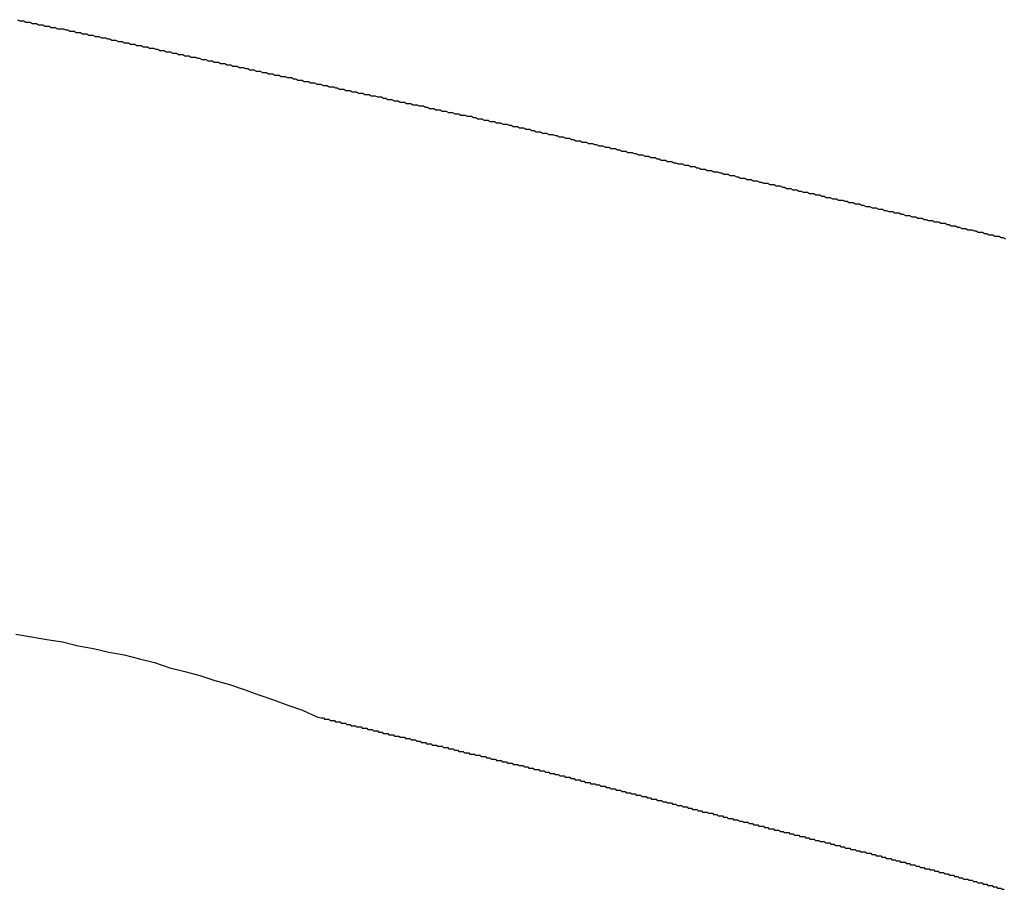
# Model space of a CAD drawing. Header units: millimetres. Extents: x 41 to 1041, y 1148 to 1248.
# Drawn here: x 284.97 to 292.61, y 1187.37 to 1194.12 of the extents above; entities that cross this region are included whole.
import ezdxf

# ---------------------------------------------------------------- set-up
doc = ezdxf.new("R2010")
doc.units = ezdxf.units.MM

msp = doc.modelspace()

# ---------------------------------------------------------------- linework, layer by layer
at = {"color": 3}
for points in [[(284.956, 1194.1154, 0), (284.972, 1194.1054, 0), (284.988, 1194.1054, 0), (285.004, 1194.1054, 0), (285.021, 1194.0954, 0), (285.037, 1194.0954, 0), (285.053, 1194.0954, 0), (285.069, 1194.0854, 0), (285.086, 1194.0854, 0), (285.102, 1194.0854, 0), (285.118, 1194.0754, 0), (285.135, 1194.0754, 0), (285.151, 1194.0754, 0), (285.167, 1194.0654, 0), (285.183, 1194.0654, 0), (285.2, 1194.0654, 0), (285.216, 1194.0554, 0), (285.232, 1194.0554, 0), (285.248, 1194.0554, 0), (285.265, 1194.0454, 0), (285.281, 1194.0454, 0), (285.297, 1194.0454, 0), (285.313, 1194.0454, 0), (285.33, 1194.0354, 0), (285.346, 1194.0354, 0), (285.362, 1194.0254, 0), (285.378, 1194.0254, 0), (285.395, 1194.0254, 0), (285.411, 1194.0154, 0), (285.427, 1194.0154, 0), (285.443, 1194.0154, 0), (285.46, 1194.0054, 0), (285.476, 1194.0054, 0), (285.492, 1194.0054, 0), (285.508, 1193.9954, 0), (285.525, 1193.9954, 0), (285.541, 1193.9954, 0), (285.557, 1193.9854, 0), (285.573, 1193.9854, 0), (285.589, 1193.9854, 0), (285.606, 1193.9754, 0), (285.622, 1193.9754, 0), (285.638, 1193.9754, 0), (285.654, 1193.9654, 0), (285.671, 1193.9654, 0), (285.687, 1193.9554, 0), (285.703, 1193.9554, 0), (285.719, 1193.9554, 0), (285.736, 1193.9454, 0), (285.752, 1193.9454, 0), (285.768, 1193.9454, 0), (285.784, 1193.9354, 0), (285.801, 1193.9354, 0), (285.817, 1193.9354, 0), (285.833, 1193.9254, 0), (285.849, 1193.9254, 0), (285.865, 1193.9254, 0), (285.882, 1193.9154, 0), (285.898, 1193.9154, 0), (285.914, 1193.9154, 0), (285.93, 1193.9054, 0), (285.947, 1193.9054, 0), (285.963, 1193.9054, 0), (285.979, 1193.8954, 0), (285.995, 1193.8954, 0), (286.012, 1193.8954, 0), (286.028, 1193.8854, 0), (286.044, 1193.8854, 0), (286.06, 1193.8754, 0), (286.077, 1193.8754, 0), (286.093, 1193.8754, 0), (286.109, 1193.8654, 0), (286.125, 1193.8654, 0), (286.141, 1193.8654, 0), (286.158, 1193.8554, 0), (286.174, 1193.8554, 0), (286.19, 1193.8554, 0), (286.206, 1193.8454, 0), (286.223, 1193.8454, 0), (286.239, 1193.8454, 0), (286.255, 1193.8354, 0), (286.271, 1193.8354, 0), (286.288, 1193.8354, 0), (286.304, 1193.8254, 0), (286.32, 1193.8254, 0), (286.336, 1193.8254, 0), (286.352, 1193.8154, 0), (286.369, 1193.8154, 0), (286.385, 1193.8054, 0), (286.401, 1193.8054, 0), (286.417, 1193.8054, 0), (286.434, 1193.7954, 0), (286.45, 1193.7954, 0), (286.466, 1193.7954, 0), (286.482, 1193.7854, 0), (286.499, 1193.7854, 0), (286.515, 1193.7854, 0), (286.531, 1193.7754, 0), (286.547, 1193.7754, 0), (286.564, 1193.7754, 0), (286.58, 1193.7654, 0), (286.596, 1193.7654, 0), (286.612, 1193.7654, 0), (286.628, 1193.7554, 0), (286.645, 1193.7554, 0), (286.661, 1193.7554, 0), (286.677, 1193.7454, 0), (286.693, 1193.7454, 0), (286.71, 1193.7454, 0), (286.726, 1193.7354, 0), (286.742, 1193.7354, 0), (286.758, 1193.7254, 0), (286.775, 1193.7254, 0), (286.791, 1193.7254, 0), (286.807, 1193.7154, 0), (286.823, 1193.7154, 0), (286.84, 1193.7154, 0), (286.856, 1193.7054, 0), (286.872, 1193.7054, 0), (286.888, 1193.7054, 0), (286.904, 1193.6954, 0), (286.921, 1193.6954, 0), (286.937, 1193.6954, 0), (286.953, 1193.6854, 0), (286.969, 1193.6854, 0), (286.986, 1193.6854, 0), (287.002, 1193.6754, 0), (287.018, 1193.6754, 0), (287.034, 1193.6754, 0), (287.051, 1193.6654, 0), (287.067, 1193.6654, 0), (287.083, 1193.6654, 0), (287.099, 1193.6554, 0), (287.115, 1193.6554, 0), (287.132, 1193.6454, 0), (287.148, 1193.6454, 0), (287.164, 1193.6454, 0), (287.18, 1193.6354, 0), (287.197, 1193.6354, 0), (287.213, 1193.6354, 0), (287.229, 1193.6254, 0), (287.245, 1193.6254, 0), (287.262, 1193.6254, 0), (287.278, 1193.6154, 0), (287.294, 1193.6154, 0), (287.31, 1193.6154, 0), (287.327, 1193.6054, 0), (287.343, 1193.6054, 0), (287.359, 1193.6054, 0), (287.375, 1193.5954, 0), (287.391, 1193.5954, 0), (287.408, 1193.5954, 0), (287.424, 1193.5854, 0), (287.44, 1193.5854, 0), (287.456, 1193.5754, 0), (287.473, 1193.5754, 0), (287.489, 1193.5754, 0), (287.505, 1193.5654, 0), (287.521, 1193.5654, 0), (287.538, 1193.5654, 0), (287.554, 1193.5554, 0), (287.57, 1193.5554, 0), (287.586, 1193.5554, 0), (287.603, 1193.5454, 0), (287.619, 1193.5454, 0), (287.635, 1193.5454, 0), (287.651, 1193.5354, 0), (287.667, 1193.5354, 0), (287.684, 1193.5354, 0), (287.7, 1193.5254, 0), (287.716, 1193.5254, 0), (287.732, 1193.5254, 0), (287.749, 1193.5154, 0), (287.765, 1193.5154, 0), (287.781, 1193.5154, 0), (287.797, 1193.5054, 0), (287.814, 1193.5054, 0), (287.83, 1193.4954, 0), (287.846, 1193.4954, 0), (287.862, 1193.4954, 0), (287.878, 1193.4854, 0), (287.895, 1193.4854, 0), (287.911, 1193.4854, 0), (287.927, 1193.4754, 0), (287.943, 1193.4754, 0), (287.96, 1193.4754, 0), (287.976, 1193.4654, 0), (287.992, 1193.4654, 0), (288.008, 1193.4654, 0), (288.025, 1193.4554, 0), (288.041, 1193.4554, 0), (288.057, 1193.4554, 0), (288.073, 1193.4454, 0), (288.09, 1193.4454, 0), (288.106, 1193.4454, 0), (288.122, 1193.4354, 0), (288.138, 1193.4354, 0), (288.154, 1193.4254, 0), (288.171, 1193.4254, 0), (288.187, 1193.4254, 0), (288.203, 1193.4154, 0), (288.219, 1193.4154, 0), (288.236, 1193.4154, 0), (288.252, 1193.4054, 0), (288.268, 1193.4054, 0), (288.284, 1193.4054, 0), (288.301, 1193.3954, 0), (288.317, 1193.3954, 0), (288.333, 1193.3954, 0), (288.349, 1193.3854, 0), (288.366, 1193.3854, 0), (288.382, 1193.3854, 0), (288.398, 1193.3754, 0), (288.414, 1193.3754, 0), (288.43, 1193.3754, 0), (288.447, 1193.3654, 0), (288.463, 1193.3654, 0), (288.479, 1193.3654, 0), (288.495, 1193.3554, 0), (288.512, 1193.3554, 0), (288.528, 1193.3454, 0), (288.544, 1193.3454, 0), (288.56, 1193.3454, 0), (288.577, 1193.3354, 0), (288.593, 1193.3354, 0), (288.609, 1193.3354, 0), (288.625, 1193.3254, 0), (288.641, 1193.3254, 0), (288.658, 1193.3254, 0), (288.674, 1193.3154, 0), (288.69, 1193.3154, 0), (288.706, 1193.3154, 0), (288.723, 1193.3054, 0), (288.739, 1193.3054, 0), (288.755, 1193.3054, 0), (288.771, 1193.2954, 0), (288.788, 1193.2954, 0), (288.804, 1193.2854, 0), (288.82, 1193.2854, 0), (288.836, 1193.2854, 0), (288.852, 1193.2754, 0), (288.868, 1193.2754, 0), (288.885, 1193.2754, 0), (288.901, 1193.2654, 0), (288.917, 1193.2654, 0), (288.933, 1193.2654, 0), (288.949, 1193.2554, 0), (288.966, 1193.2554, 0), (288.982, 1193.2454, 0), (288.998, 1193.2454, 0), (289.014, 1193.2454, 0), (289.03, 1193.2354, 0), (289.047, 1193.2354, 0), (289.063, 1193.2354, 0), (289.079, 1193.2254, 0), (289.095, 1193.2254, 0), (289.111, 1193.2254, 0), (289.128, 1193.2154, 0), (289.144, 1193.2154, 0), (289.16, 1193.2054, 0), (289.176, 1193.2054, 0), (289.192, 1193.2054, 0), (289.209, 1193.1954, 0), (289.225, 1193.1954, 0), (289.241, 1193.1954, 0), (289.257, 1193.1854, 0), (289.273, 1193.1854, 0), (289.29, 1193.1754, 0), (289.306, 1193.1754, 0), (289.322, 1193.1754, 0), (289.338, 1193.1654, 0), (289.354, 1193.1654, 0), (289.37, 1193.1654, 0), (289.387, 1193.1554, 0), (289.403, 1193.1554, 0), (289.419, 1193.1554, 0), (289.435, 1193.1454, 0), (289.451, 1193.1454, 0), (289.468, 1193.1354, 0), (289.484, 1193.1354, 0), (289.5, 1193.1354, 0), (289.516, 1193.1254, 0), (289.532, 1193.1254, 0), (289.549, 1193.1254, 0), (289.565, 1193.1154, 0), (289.581, 1193.1154, 0), (289.597, 1193.1154, 0), (289.613, 1193.1054, 0), (289.63, 1193.1054, 0), (289.646, 1193.0954, 0), (289.662, 1193.0954, 0), (289.678, 1193.0954, 0), (289.694, 1193.0854, 0), (289.711, 1193.0854, 0), (289.727, 1193.0854, 0), (289.743, 1193.0754, 0), (289.759, 1193.0754, 0), (289.775, 1193.0654, 0), (289.792, 1193.0654, 0), (289.808, 1193.0654, 0), (289.824, 1193.0554, 0), (289.84, 1193.0554, 0), (289.856, 1193.0554, 0), (289.872, 1193.0454, 0), (289.889, 1193.0454, 0), (289.905, 1193.0454, 0), (289.921, 1193.0354, 0), (289.937, 1193.0354, 0), (289.953, 1193.0254, 0), (289.97, 1193.0254, 0), (289.986, 1193.0254, 0), (290.002, 1193.0154, 0), (290.018, 1193.0154, 0), (290.034, 1193.0154, 0), (290.051, 1193.0054, 0), (290.067, 1193.0054, 0), (290.083, 1192.9954, 0), (290.099, 1192.9954, 0), (290.115, 1192.9954, 0), (290.132, 1192.9854, 0), (290.148, 1192.9854, 0), (290.164, 1192.9854, 0), (290.18, 1192.9754, 0), (290.196, 1192.9754, 0), (290.213, 1192.9754, 0), (290.229, 1192.9654, 0), (290.245, 1192.9654, 0), (290.261, 1192.9554, 0), (290.277, 1192.9554, 0), (290.294, 1192.9554, 0), (290.31, 1192.9454, 0), (290.326, 1192.9454, 0), (290.342, 1192.9454, 0), (290.358, 1192.9354, 0), (290.374, 1192.9354, 0), (290.391, 1192.9354, 0), (290.407, 1192.9254, 0), (290.423, 1192.9254, 0), (290.439, 1192.9154, 0), (290.455, 1192.9154, 0), (290.472, 1192.9154, 0), (290.488, 1192.9054, 0), (290.504, 1192.9054, 0), (290.52, 1192.9054, 0), (290.536, 1192.8954, 0), (290.553, 1192.8954, 0), (290.569, 1192.8854, 0), (290.585, 1192.8854, 0), (290.601, 1192.8854, 0), (290.617, 1192.8754, 0), (290.634, 1192.8754, 0), (290.65, 1192.8754, 0), (290.666, 1192.8654, 0), (290.682, 1192.8654, 0), (290.698, 1192.8654, 0), (290.715, 1192.8554, 0), (290.731, 1192.8554, 0), (290.747, 1192.8454, 0), (290.763, 1192.8454, 0), (290.779, 1192.8454, 0), (290.796, 1192.8354, 0), (290.812, 1192.8354, 0), (290.828, 1192.8354, 0), (290.844, 1192.8254, 0), (290.86, 1192.8254, 0), (290.876, 1192.8254, 0), (290.893, 1192.8154, 0), (290.909, 1192.8154, 0), (290.925, 1192.8054, 0), (290.941, 1192.8054, 0), (290.957, 1192.8054, 0), (290.974, 1192.7954, 0), (290.99, 1192.7954, 0), (291.006, 1192.7954, 0), (291.022, 1192.7854, 0), (291.038, 1192.7854, 0), (291.055, 1192.7754, 0), (291.071, 1192.7754, 0), (291.087, 1192.7754, 0), (291.103, 1192.7654, 0), (291.119, 1192.7654, 0), (291.136, 1192.7654, 0), (291.152, 1192.7554, 0), (291.168, 1192.7554, 0), (291.184, 1192.7554, 0), (291.2, 1192.7454, 0), (291.217, 1192.7454, 0), (291.233, 1192.7354, 0), (291.249, 1192.7354, 0), (291.265, 1192.7354, 0), (291.281, 1192.7254, 0), (291.298, 1192.7254, 0), (291.314, 1192.7254, 0), (291.33, 1192.7154, 0), (291.346, 1192.7154, 0), (291.362, 1192.7154, 0), (291.378, 1192.7054, 0), (291.395, 1192.7054, 0), (291.411, 1192.6954, 0), (291.427, 1192.6954, 0), (291.443, 1192.6954, 0), (291.459, 1192.6854, 0), (291.476, 1192.6854, 0), (291.492, 1192.6854, 0), (291.508, 1192.6754, 0), (291.524, 1192.6754, 0), (291.54, 1192.6654, 0), (291.557, 1192.6654, 0), (291.573, 1192.6654, 0), (291.589, 1192.6554, 0), (291.605, 1192.6554, 0), (291.621, 1192.6554, 0), (291.638, 1192.6454, 0), (291.654, 1192.6454, 0), (291.67, 1192.6454, 0), (291.686, 1192.6354, 0), (291.702, 1192.6354, 0), (291.719, 1192.6254, 0), (291.735, 1192.6254, 0), (291.751, 1192.6254, 0), (291.767, 1192.6154, 0), (291.783, 1192.6154, 0), (291.8, 1192.6154, 0), (291.816, 1192.6054, 0), (291.832, 1192.6054, 0), (291.848, 1192.5954, 0), (291.864, 1192.5954, 0), (291.88, 1192.5954, 0), (291.897, 1192.5854, 0), (291.913, 1192.5854, 0), (291.929, 1192.5854, 0), (291.945, 1192.5754, 0), (291.961, 1192.5754, 0), (291.978, 1192.5754, 0), (291.994, 1192.5654, 0), (292.01, 1192.5654, 0), (292.026, 1192.5554, 0), (292.042, 1192.5554, 0), (292.059, 1192.5554, 0), (292.075, 1192.5454, 0), (292.091, 1192.5454, 0), (292.107, 1192.5454, 0), (292.123, 1192.5354, 0), (292.14, 1192.5354, 0), (292.156, 1192.5354, 0), (292.172, 1192.5254, 0), (292.188, 1192.5254, 0), (292.204, 1192.5154, 0), (292.22, 1192.5154, 0), (292.237, 1192.5154, 0), (292.253, 1192.5054, 0), (292.269, 1192.5054, 0), (292.285, 1192.4954, 0), (292.301, 1192.4954, 0), (292.317, 1192.4954, 0), (292.333, 1192.4854, 0), (292.35, 1192.4854, 0), (292.366, 1192.4854, 0), (292.382, 1192.4754, 0), (292.398, 1192.4754, 0), (292.414, 1192.4654, 0), (292.43, 1192.4654, 0), (292.447, 1192.4654, 0), (292.463, 1192.4554, 0), (292.479, 1192.4554, 0), (292.495, 1192.4454, 0), (292.511, 1192.4454, 0), (292.527, 1192.4454, 0), (292.543, 1192.4354, 0), (292.56, 1192.4354, 0), (292.576, 1192.4354, 0), (292.592, 1192.4254, 0), (292.608, 1192.4254, 0), (292.624, 1192.4154, 0)], [(284.941, 1189.3454, 0), (285.063, 1189.3254, 0), (285.184, 1189.3054, 0), (285.304, 1189.2854, 0), (285.425, 1189.2554, 0), (285.545, 1189.2354, 0), (285.664, 1189.2054, 0), (285.783, 1189.1854, 0), (285.901, 1189.1554, 0), (286.019, 1189.1254, 0), (286.137, 1189.0854, 0), (286.254, 1189.0554, 0), (286.37, 1189.0254, 0), (286.486, 1188.9854, 0), (286.601, 1188.9554, 0), (286.715, 1188.9154, 0), (286.829, 1188.8754, 0), (286.942, 1188.8354, 0), (287.055, 1188.7954, 0), (287.167, 1188.7554, 0), (287.278, 1188.7054, 0), (287.313, 1188.6954, 0), (287.321, 1188.6954, 0), (287.33, 1188.6954, 0), (287.338, 1188.6854, 0), (287.347, 1188.6854, 0), (287.356, 1188.6854, 0), (287.364, 1188.6854, 0), (287.373, 1188.6854, 0), (287.382, 1188.6754, 0), (287.39, 1188.6754, 0), (287.399, 1188.6754, 0), (287.407, 1188.6754, 0), (287.416, 1188.6754, 0), (287.425, 1188.6654, 0), (287.433, 1188.6654, 0), (287.442, 1188.6654, 0), (287.451, 1188.6654, 0), (287.459, 1188.6654, 0), (287.468, 1188.6554, 0), (287.476, 1188.6554, 0), (287.485, 1188.6554, 0), (287.494, 1188.6554, 0), (287.502, 1188.6554, 0), (287.511, 1188.6454, 0), (287.519, 1188.6454, 0), (287.528, 1188.6454, 0), (287.537, 1188.6454, 0), (287.545, 1188.6354, 0), (287.554, 1188.6354, 0), (287.563, 1188.6354, 0), (287.571, 1188.6354, 0), (287.58, 1188.6354, 0), (287.588, 1188.6254, 0), (287.597, 1188.6254, 0), (287.606, 1188.6254, 0), (287.614, 1188.6254, 0), (287.623, 1188.6254, 0), (287.632, 1188.6154, 0), (287.64, 1188.6154, 0), (287.649, 1188.6154, 0), (287.657, 1188.6154, 0), (287.666, 1188.6154, 0), (287.675, 1188.6054, 0), (287.683, 1188.6054, 0), (287.692, 1188.6054, 0), (287.7, 1188.6054, 0), (287.709, 1188.6054, 0), (287.718, 1188.5954, 0), (287.726, 1188.5954, 0), (287.735, 1188.5954, 0), (287.744, 1188.5954, 0), (287.752, 1188.5954, 0), (287.761, 1188.5854, 0), (287.769, 1188.5854, 0), (287.778, 1188.5854, 0), (287.787, 1188.5854, 0), (287.795, 1188.5754, 0), (287.804, 1188.5754, 0), (287.812, 1188.5754, 0), (287.821, 1188.5754, 0), (287.83, 1188.5754, 0), (287.838, 1188.5654, 0), (287.847, 1188.5654, 0), (287.856, 1188.5654, 0), (287.864, 1188.5654, 0), (287.873, 1188.5654, 0), (287.881, 1188.5554, 0), (287.89, 1188.5554, 0), (287.899, 1188.5554, 0), (287.907, 1188.5554, 0), (287.916, 1188.5554, 0), (287.925, 1188.5454, 0), (287.933, 1188.5454, 0), (287.942, 1188.5454, 0), (287.95, 1188.5454, 0), (287.959, 1188.5454, 0), (287.968, 1188.5354, 0), (287.976, 1188.5354, 0), (287.985, 1188.5354, 0), (287.993, 1188.5354, 0), (288.002, 1188.5354, 0), (288.011, 1188.5254, 0), (288.019, 1188.5254, 0), (288.028, 1188.5254, 0), (288.037, 1188.5254, 0), (288.045, 1188.5254, 0), (288.054, 1188.5154, 0), (288.062, 1188.5154, 0), (288.071, 1188.5154, 0), (288.08, 1188.5154, 0), (288.088, 1188.5054, 0), (288.097, 1188.5054, 0), (288.106, 1188.5054, 0), (288.114, 1188.5054, 0), (288.123, 1188.5054, 0), (288.131, 1188.4954, 0), (288.14, 1188.4954, 0), (288.149, 1188.4954, 0), (288.157, 1188.4954, 0), (288.166, 1188.4954, 0), (288.174, 1188.4854, 0), (288.183, 1188.4854, 0), (288.192, 1188.4854, 0), (288.2, 1188.4854, 0), (288.209, 1188.4854, 0), (288.218, 1188.4754, 0), (288.226, 1188.4754, 0), (288.235, 1188.4754, 0), (288.243, 1188.4754, 0), (288.252, 1188.4754, 0), (288.261, 1188.4654, 0), (288.269, 1188.4654, 0), (288.278, 1188.4654, 0), (288.286, 1188.4654, 0), (288.295, 1188.4654, 0), (288.304, 1188.4554, 0), (288.312, 1188.4554, 0), (288.321, 1188.4554, 0), (288.33, 1188.4554, 0), (288.338, 1188.4554, 0), (288.347, 1188.4454, 0), (288.355, 1188.4454, 0), (288.364, 1188.4454, 0), (288.373, 1188.4454, 0), (288.381, 1188.4354, 0), (288.39, 1188.4354, 0), (288.399, 1188.4354, 0), (288.407, 1188.4354, 0), (288.416, 1188.4354, 0), (288.424, 1188.4254, 0), (288.433, 1188.4254, 0), (288.442, 1188.4254, 0), (288.45, 1188.4254, 0), (288.459, 1188.4254, 0), (288.467, 1188.4154, 0), (288.476, 1188.4154, 0), (288.485, 1188.4154, 0), (288.493, 1188.4154, 0), (288.502, 1188.4154, 0), (288.511, 1188.4054, 0), (288.519, 1188.4054, 0), (288.528, 1188.4054, 0), (288.536, 1188.4054, 0), (288.545, 1188.4054, 0), (288.554, 1188.3954, 0), (288.562, 1188.3954, 0), (288.571, 1188.3954, 0), (288.58, 1188.3954, 0), (288.588, 1188.3954, 0), (288.597, 1188.3854, 0), (288.605, 1188.3854, 0), (288.614, 1188.3854, 0), (288.623, 1188.3854, 0), (288.631, 1188.3754, 0), (288.64, 1188.3754, 0), (288.648, 1188.3754, 0), (288.657, 1188.3754, 0), (288.666, 1188.3754, 0), (288.674, 1188.3654, 0), (288.683, 1188.3654, 0), (288.692, 1188.3654, 0), (288.7, 1188.3654, 0), (288.709, 1188.3654, 0), (288.717, 1188.3554, 0), (288.726, 1188.3554, 0), (288.735, 1188.3554, 0), (288.743, 1188.3554, 0), (288.752, 1188.3554, 0), (288.76, 1188.3454, 0), (288.769, 1188.3454, 0), (288.778, 1188.3454, 0), (288.786, 1188.3454, 0), (288.795, 1188.3454, 0), (288.804, 1188.3354, 0), (288.812, 1188.3354, 0), (288.821, 1188.3354, 0), (288.829, 1188.3354, 0), (288.838, 1188.3354, 0), (288.847, 1188.3254, 0), (288.855, 1188.3254, 0), (288.864, 1188.3254, 0), (288.873, 1188.3254, 0), (288.881, 1188.3254, 0), (288.89, 1188.3154, 0), (288.898, 1188.3154, 0), (288.907, 1188.3154, 0), (288.916, 1188.3154, 0), (288.924, 1188.3054, 0), (288.933, 1188.3054, 0), (288.941, 1188.3054, 0), (288.95, 1188.3054, 0), (288.959, 1188.3054, 0), (288.967, 1188.2954, 0), (288.976, 1188.2954, 0), (288.985, 1188.2954, 0), (288.993, 1188.2954, 0), (289.002, 1188.2954, 0), (289.01, 1188.2854, 0), (289.019, 1188.2854, 0), (289.027, 1188.2854, 0), (289.036, 1188.2854, 0), (289.045, 1188.2854, 0), (289.053, 1188.2754, 0), (289.062, 1188.2754, 0), (289.07, 1188.2754, 0), (289.079, 1188.2754, 0), (289.088, 1188.2654, 0), (289.096, 1188.2654, 0), (289.105, 1188.2654, 0), (289.113, 1188.2654, 0), (289.122, 1188.2654, 0), (289.131, 1188.2554, 0), (289.139, 1188.2554, 0), (289.148, 1188.2554, 0), (289.156, 1188.2554, 0), (289.165, 1188.2454, 0), (289.174, 1188.2454, 0), (289.182, 1188.2454, 0), (289.191, 1188.2454, 0), (289.199, 1188.2454, 0), (289.208, 1188.2354, 0), (289.216, 1188.2354, 0), (289.225, 1188.2354, 0), (289.234, 1188.2354, 0), (289.242, 1188.2354, 0), (289.251, 1188.2254, 0), (289.259, 1188.2254, 0), (289.268, 1188.2254, 0), (289.277, 1188.2254, 0), (289.285, 1188.2154, 0), (289.294, 1188.2154, 0), (289.302, 1188.2154, 0), (289.311, 1188.2154, 0), (289.32, 1188.2154, 0), (289.328, 1188.2054, 0), (289.337, 1188.2054, 0), (289.345, 1188.2054, 0), (289.354, 1188.2054, 0), (289.363, 1188.1954, 0), (289.371, 1188.1954, 0), (289.38, 1188.1954, 0), (289.388, 1188.1954, 0), (289.397, 1188.1954, 0), (289.406, 1188.1854, 0), (289.414, 1188.1854, 0), (289.423, 1188.1854, 0), (289.431, 1188.1854, 0), (289.44, 1188.1854, 0), (289.448, 1188.1754, 0), (289.457, 1188.1754, 0), (289.466, 1188.1754, 0), (289.474, 1188.1754, 0), (289.483, 1188.1654, 0), (289.491, 1188.1654, 0), (289.5, 1188.1654, 0), (289.509, 1188.1654, 0), (289.517, 1188.1654, 0), (289.526, 1188.1554, 0), (289.534, 1188.1554, 0), (289.543, 1188.1554, 0), (289.552, 1188.1554, 0), (289.56, 1188.1454, 0), (289.569, 1188.1454, 0), (289.577, 1188.1454, 0), (289.586, 1188.1454, 0), (289.595, 1188.1454, 0), (289.603, 1188.1354, 0), (289.612, 1188.1354, 0), (289.62, 1188.1354, 0), (289.629, 1188.1354, 0), (289.637, 1188.1354, 0), (289.646, 1188.1254, 0), (289.655, 1188.1254, 0), (289.663, 1188.1254, 0), (289.672, 1188.1254, 0), (289.68, 1188.1154, 0), (289.689, 1188.1154, 0), (289.698, 1188.1154, 0), (289.706, 1188.1154, 0), (289.715, 1188.1154, 0), (289.723, 1188.1054, 0), (289.732, 1188.1054, 0), (289.741, 1188.1054, 0), (289.749, 1188.1054, 0), (289.758, 1188.0954, 0), (289.766, 1188.0954, 0), (289.775, 1188.0954, 0), (289.784, 1188.0954, 0), (289.792, 1188.0954, 0), (289.801, 1188.0854, 0), (289.809, 1188.0854, 0), (289.818, 1188.0854, 0), (289.827, 1188.0854, 0), (289.835, 1188.0854, 0), (289.844, 1188.0754, 0), (289.852, 1188.0754, 0), (289.861, 1188.0754, 0), (289.869, 1188.0754, 0), (289.878, 1188.0654, 0), (289.887, 1188.0654, 0), (289.895, 1188.0654, 0), (289.904, 1188.0654, 0), (289.912, 1188.0654, 0), (289.921, 1188.0554, 0), (289.93, 1188.0554, 0), (289.938, 1188.0554, 0), (289.947, 1188.0554, 0), (289.955, 1188.0554, 0), (289.964, 1188.0454, 0), (289.973, 1188.0454, 0), (289.981, 1188.0454, 0), (289.99, 1188.0454, 0), (289.998, 1188.0354, 0), (290.007, 1188.0354, 0), (290.016, 1188.0354, 0), (290.024, 1188.0354, 0), (290.033, 1188.0354, 0), (290.041, 1188.0254, 0), (290.05, 1188.0254, 0), (290.058, 1188.0254, 0), (290.067, 1188.0254, 0), (290.076, 1188.0154, 0), (290.084, 1188.0154, 0), (290.093, 1188.0154, 0), (290.101, 1188.0154, 0), (290.11, 1188.0154, 0), (290.119, 1188.0054, 0), (290.127, 1188.0054, 0), (290.136, 1188.0054, 0), (290.144, 1188.0054, 0), (290.153, 1188.0054, 0), (290.162, 1187.9954, 0), (290.17, 1187.9954, 0), (290.179, 1187.9954, 0), (290.187, 1187.9954, 0), (290.196, 1187.9854, 0), (290.205, 1187.9854, 0), (290.213, 1187.9854, 0), (290.222, 1187.9854, 0), (290.23, 1187.9854, 0), (290.239, 1187.9754, 0), (290.247, 1187.9754, 0), (290.256, 1187.9754, 0), (290.265, 1187.9754, 0), (290.273, 1187.9654, 0), (290.282, 1187.9654, 0), (290.29, 1187.9654, 0), (290.299, 1187.9654, 0), (290.308, 1187.9654, 0), (290.316, 1187.9554, 0), (290.325, 1187.9554, 0), (290.333, 1187.9554, 0), (290.342, 1187.9554, 0), (290.351, 1187.9554, 0), (290.359, 1187.9454, 0), (290.368, 1187.9454, 0), (290.376, 1187.9454, 0), (290.385, 1187.9454, 0), (290.394, 1187.9354, 0), (290.402, 1187.9354, 0), (290.411, 1187.9354, 0), (290.419, 1187.9354, 0), (290.428, 1187.9354, 0), (290.437, 1187.9254, 0), (290.445, 1187.9254, 0), (290.454, 1187.9254, 0), (290.462, 1187.9254, 0), (290.471, 1187.9154, 0), (290.479, 1187.9154, 0), (290.488, 1187.9154, 0), (290.497, 1187.9154, 0), (290.505, 1187.9154, 0), (290.514, 1187.9054, 0), (290.522, 1187.9054, 0), (290.531, 1187.9054, 0), (290.54, 1187.9054, 0), (290.548, 1187.9054, 0), (290.557, 1187.8954, 0), (290.565, 1187.8954, 0), (290.574, 1187.8954, 0), (290.583, 1187.8954, 0), (290.591, 1187.8854, 0), (290.6, 1187.8854, 0), (290.608, 1187.8854, 0), (290.617, 1187.8854, 0), (290.626, 1187.8854, 0), (290.634, 1187.8754, 0), (290.643, 1187.8754, 0), (290.651, 1187.8754, 0), (290.66, 1187.8754, 0), (290.668, 1187.8654, 0), (290.677, 1187.8654, 0), (290.686, 1187.8654, 0), (290.694, 1187.8654, 0), (290.703, 1187.8654, 0), (290.711, 1187.8554, 0), (290.72, 1187.8554, 0), (290.729, 1187.8554, 0), (290.737, 1187.8554, 0), (290.746, 1187.8554, 0), (290.754, 1187.8454, 0), (290.763, 1187.8454, 0), (290.772, 1187.8454, 0), (290.78, 1187.8454, 0), (290.789, 1187.8354, 0), (290.797, 1187.8354, 0), (290.806, 1187.8354, 0), (290.815, 1187.8354, 0), (290.823, 1187.8354, 0), (290.832, 1187.8254, 0), (290.84, 1187.8254, 0), (290.849, 1187.8254, 0), (290.858, 1187.8254, 0), (290.866, 1187.8254, 0), (290.875, 1187.8154, 0), (290.883, 1187.8154, 0), (290.892, 1187.8154, 0), (290.9, 1187.8154, 0), (290.909, 1187.8054, 0), (290.918, 1187.8054, 0), (290.926, 1187.8054, 0), (290.935, 1187.8054, 0), (290.943, 1187.8054, 0), (290.952, 1187.7954, 0), (290.961, 1187.7954, 0), (290.969, 1187.7954, 0), (290.978, 1187.7954, 0), (290.986, 1187.7854, 0), (290.995, 1187.7854, 0), (291.004, 1187.7854, 0), (291.012, 1187.7854, 0), (291.021, 1187.7854, 0), (291.029, 1187.7754, 0), (291.038, 1187.7754, 0), (291.047, 1187.7754, 0), (291.055, 1187.7754, 0), (291.064, 1187.7754, 0), (291.072, 1187.7654, 0), (291.081, 1187.7654, 0), (291.089, 1187.7654, 0), (291.098, 1187.7654, 0), (291.107, 1187.7554, 0), (291.115, 1187.7554, 0), (291.124, 1187.7554, 0), (291.132, 1187.7554, 0), (291.141, 1187.7554, 0), (291.15, 1187.7454, 0), (291.158, 1187.7454, 0), (291.167, 1187.7454, 0), (291.175, 1187.7454, 0), (291.184, 1187.7354, 0), (291.193, 1187.7354, 0), (291.201, 1187.7354, 0), (291.21, 1187.7354, 0), (291.218, 1187.7354, 0), (291.227, 1187.7254, 0), (291.236, 1187.7254, 0), (291.244, 1187.7254, 0), (291.253, 1187.7254, 0), (291.261, 1187.7254, 0), (291.27, 1187.7154, 0), (291.278, 1187.7154, 0), (291.287, 1187.7154, 0), (291.296, 1187.7154, 0), (291.304, 1187.7054, 0), (291.313, 1187.7054, 0), (291.321, 1187.7054, 0), (291.33, 1187.7054, 0), (291.339, 1187.7054, 0), (291.347, 1187.6954, 0), (291.356, 1187.6954, 0), (291.364, 1187.6954, 0), (291.373, 1187.6954, 0), (291.382, 1187.6854, 0), (291.39, 1187.6854, 0), (291.399, 1187.6854, 0), (291.407, 1187.6854, 0), (291.416, 1187.6854, 0), (291.425, 1187.6754, 0), (291.433, 1187.6754, 0), (291.442, 1187.6754, 0), (291.45, 1187.6754, 0), (291.459, 1187.6754, 0), (291.468, 1187.6654, 0), (291.476, 1187.6654, 0), (291.485, 1187.6654, 0), (291.493, 1187.6654, 0), (291.502, 1187.6554, 0), (291.51, 1187.6554, 0), (291.519, 1187.6554, 0), (291.528, 1187.6554, 0), (291.536, 1187.6554, 0), (291.545, 1187.6454, 0), (291.553, 1187.6454, 0), (291.562, 1187.6454, 0), (291.571, 1187.6454, 0), (291.579, 1187.6454, 0), (291.588, 1187.6354, 0), (291.596, 1187.6354, 0), (291.605, 1187.6354, 0), (291.614, 1187.6354, 0), (291.622, 1187.6254, 0), (291.631, 1187.6254, 0), (291.639, 1187.6254, 0), (291.648, 1187.6254, 0), (291.657, 1187.6254, 0), (291.665, 1187.6154, 0), (291.674, 1187.6154, 0), (291.682, 1187.6154, 0), (291.691, 1187.6154, 0), (291.699, 1187.6054, 0), (291.708, 1187.6054, 0), (291.717, 1187.6054, 0), (291.725, 1187.6054, 0), (291.734, 1187.6054, 0), (291.742, 1187.5954, 0), (291.751, 1187.5954, 0), (291.759, 1187.5954, 0), (291.768, 1187.5954, 0), (291.777, 1187.5854, 0), (291.785, 1187.5854, 0), (291.794, 1187.5854, 0), (291.802, 1187.5854, 0), (291.811, 1187.5754, 0), (291.819, 1187.5754, 0), (291.828, 1187.5754, 0), (291.836, 1187.5754, 0), (291.845, 1187.5754, 0), (291.854, 1187.5654, 0), (291.862, 1187.5654, 0), (291.871, 1187.5654, 0), (291.879, 1187.5654, 0), (291.888, 1187.5554, 0), (291.896, 1187.5554, 0), (291.905, 1187.5554, 0), (291.914, 1187.5554, 0), (291.922, 1187.5554, 0), (291.931, 1187.5454, 0), (291.939, 1187.5454, 0), (291.948, 1187.5454, 0), (291.956, 1187.5454, 0), (291.965, 1187.5354, 0), (291.973, 1187.5354, 0), (291.982, 1187.5354, 0), (291.991, 1187.5354, 0), (291.999, 1187.5254, 0), (292.008, 1187.5254, 0), (292.016, 1187.5254, 0), (292.025, 1187.5254, 0), (292.033, 1187.5254, 0), (292.042, 1187.5154, 0), (292.05, 1187.5154, 0), (292.059, 1187.5154, 0), (292.068, 1187.5154, 0), (292.076, 1187.5054, 0), (292.085, 1187.5054, 0), (292.093, 1187.5054, 0), (292.102, 1187.5054, 0), (292.11, 1187.4954, 0), (292.119, 1187.4954, 0), (292.128, 1187.4954, 0), (292.136, 1187.4954, 0), (292.145, 1187.4954, 0), (292.153, 1187.4854, 0), (292.162, 1187.4854, 0), (292.17, 1187.4854, 0), (292.179, 1187.4854, 0), (292.187, 1187.4754, 0), (292.196, 1187.4754, 0), (292.205, 1187.4754, 0), (292.213, 1187.4754, 0), (292.222, 1187.4754, 0), (292.23, 1187.4654, 0), (292.239, 1187.4654, 0), (292.247, 1187.4654, 0), (292.256, 1187.4654, 0), (292.265, 1187.4554, 0), (292.273, 1187.4554, 0), (292.282, 1187.4554, 0), (292.29, 1187.4554, 0), (292.299, 1187.4454, 0), (292.307, 1187.4454, 0), (292.316, 1187.4454, 0), (292.324, 1187.4454, 0), (292.333, 1187.4454, 0), (292.342, 1187.4354, 0), (292.35, 1187.4354, 0), (292.359, 1187.4354, 0), (292.367, 1187.4354, 0), (292.376, 1187.4254, 0), (292.384, 1187.4254, 0), (292.393, 1187.4254, 0), (292.401, 1187.4254, 0), (292.41, 1187.4154, 0), (292.419, 1187.4154, 0), (292.427, 1187.4154, 0), (292.436, 1187.4154, 0), (292.444, 1187.4154, 0), (292.453, 1187.4054, 0), (292.461, 1187.4054, 0), (292.47, 1187.4054, 0), (292.479, 1187.4054, 0), (292.487, 1187.3954, 0), (292.496, 1187.3954, 0), (292.504, 1187.3954, 0), (292.513, 1187.3954, 0), (292.521, 1187.3954, 0), (292.53, 1187.3854, 0), (292.538, 1187.3854, 0), (292.547, 1187.3854, 0), (292.556, 1187.3854, 0), (292.564, 1187.3754, 0), (292.573, 1187.3754, 0), (292.581, 1187.3754, 0), (292.59, 1187.3754, 0), (292.598, 1187.3654, 0), (292.607, 1187.3654, 0), (292.616, 1187.3654, 0)]]:
    msp.add_polyline3d(points, dxfattribs=at)

doc.saveas('drawing.dxf')
